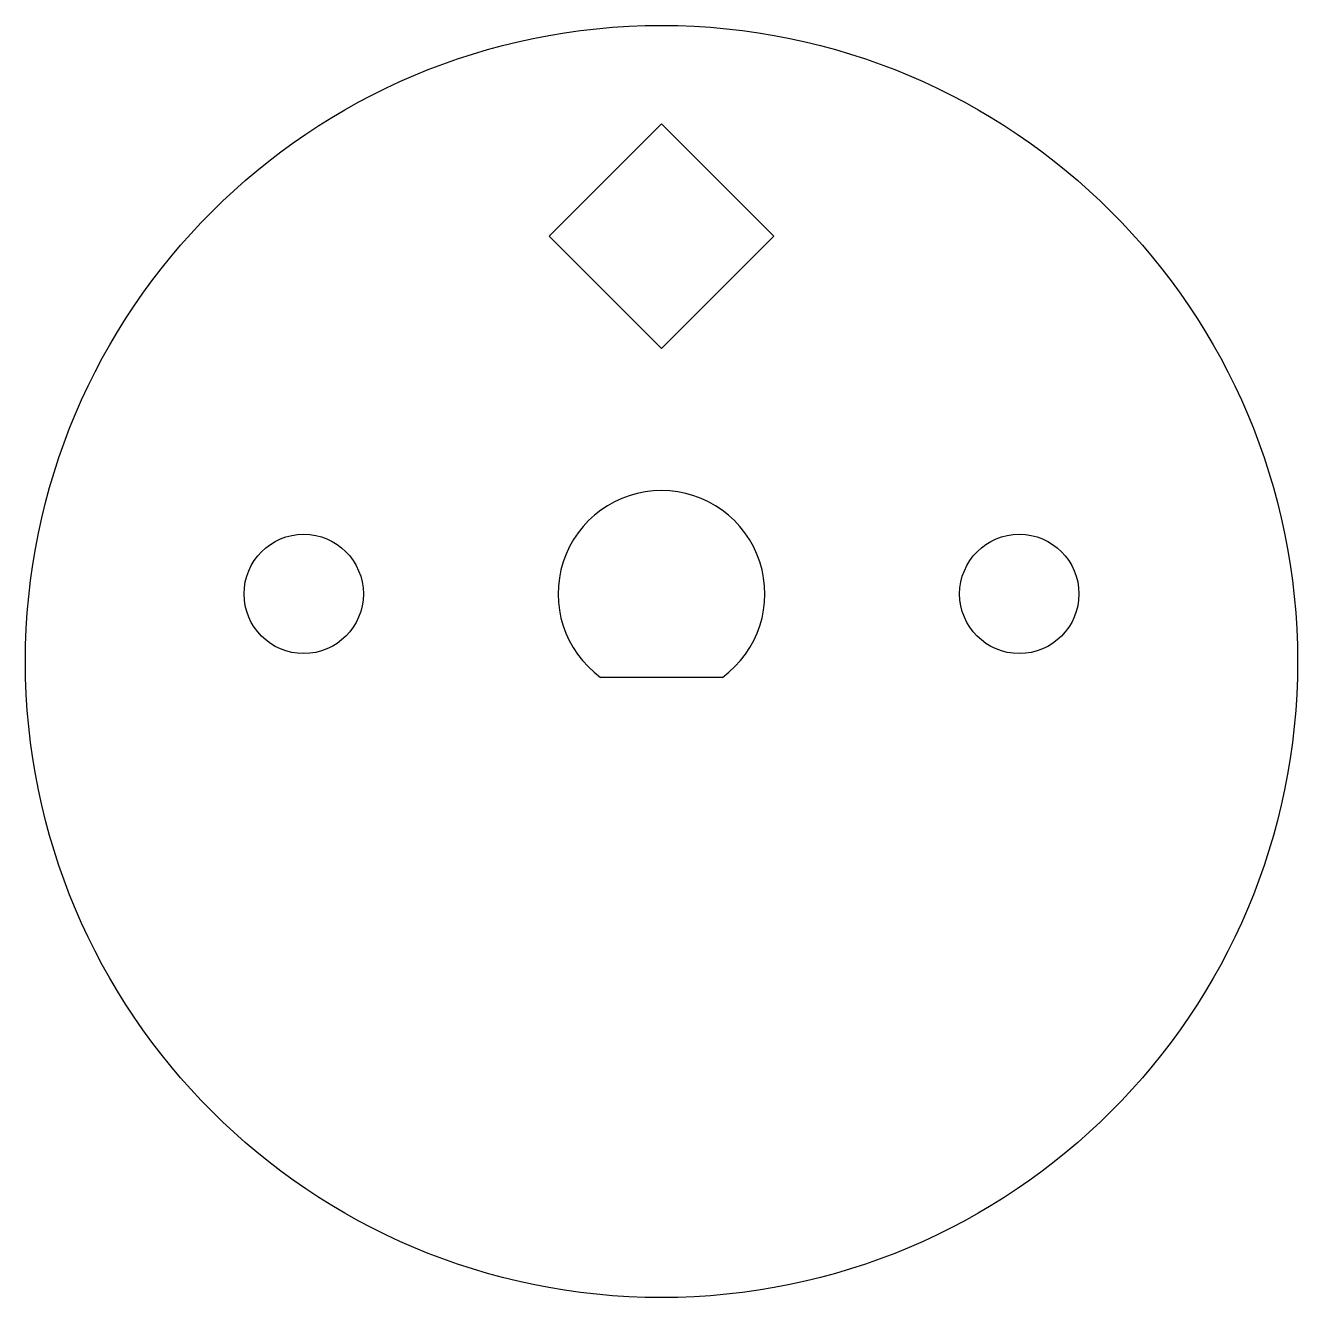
# Model space of a CAD drawing. Extents: x -16 to 16, y -17.7 to 14.3.
import ezdxf

# ---------------------------------------------------------------- set-up
doc = ezdxf.new("R2010")
doc.units = 0
doc.layers.add('VISIBLE', color=7, linetype='CONTINUOUS')

msp = doc.modelspace()

# ---------------------------------------------------------------- linework, layer by layer
at = {"layer": 'VISIBLE'}
for p, q in [((-2.828, 9), (0, 11.828)), ((0, 11.828), (2.828, 9)), ((0, 6.172), (-2.828, 9)), ((2.828, 9), (0, 6.172)), ((1.533, -2.1), (-1.533, -2.1))]:
    msp.add_line(p, q, dxfattribs=at)
for centre, radius in [((0, -1.7), 16), ((-9, 0), 1.5), ((9, 0), 1.5)]:
    msp.add_circle(centre, radius, dxfattribs=at)
msp.add_arc((0, 0), 2.6, 306.1289, 233.8711, dxfattribs=at)

doc.saveas('drawing.dxf')
